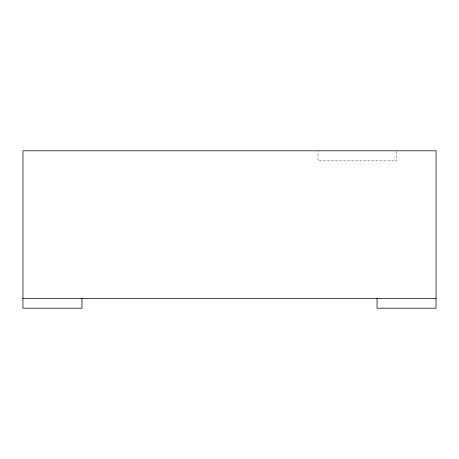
<?xml version="1.0" encoding="UTF-8"?>
<svg xmlns="http://www.w3.org/2000/svg" width="459" height="459" viewBox="0 0 459 459"><rect width="100%" height="100%" fill="white"/><g stroke="black" fill="none" stroke-linecap="round" stroke-linejoin="round"><path stroke-width="0.34" stroke-dasharray="2.29 1.72" d="M396.708 151.516L396.708 160.65L318.024 160.65L318.024 151.516"/><path stroke-width="0.69" d="M22.95 298.35L436.05 298.35M377.034 298.35L377.034 308.184L436.05 308.184L436.05 150.816L22.95 150.816L22.95 308.184L81.966 308.184L81.966 298.35"/></g></svg>
